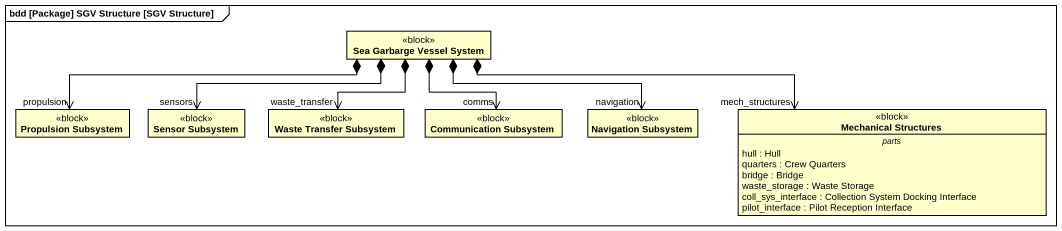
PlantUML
@startuml
mainframe bdd [Package] SGV Structure [SGV Structure]
hide circle
hide empty members
class "Sea Garbarge Vessel System" as Sea_Garbarge_Vessel_System <<block>>
class "Propulsion Subsystem" as Propulsion_Subsystem <<block>>
class "Sensor Subsystem" as Sensor_Subsystem <<block>>
class "Waste Transfer Subsystem" as Waste_Transfer_Subsystem <<block>>
class "Communication Subsystem" as Communication_Subsystem <<block>>
class "Navigation Subsystem" as Navigation_Subsystem <<block>>
class "Mechanical Structures" as Mechanical_Structures <<block>> {
  -- parts --
  hull : Hull
  quarters : Crew Quarters
  bridge : Bridge
  waste_storage : Waste Storage
  coll_sys_interface : Collection System Docking Interface
  pilot_interface : Pilot Reception Interface
}
Sea_Garbarge_Vessel_System *-left-> "propulsion" Propulsion_Subsystem
Sea_Garbarge_Vessel_System *-left-> "sensors" Sensor_Subsystem
Sea_Garbarge_Vessel_System *--> "waste_transfer" Waste_Transfer_Subsystem
Sea_Garbarge_Vessel_System *--> "comms" Communication_Subsystem
Sea_Garbarge_Vessel_System *-right-> "navigation" Navigation_Subsystem
Sea_Garbarge_Vessel_System *-right-> "mech_structures" Mechanical_Structures
@enduml
